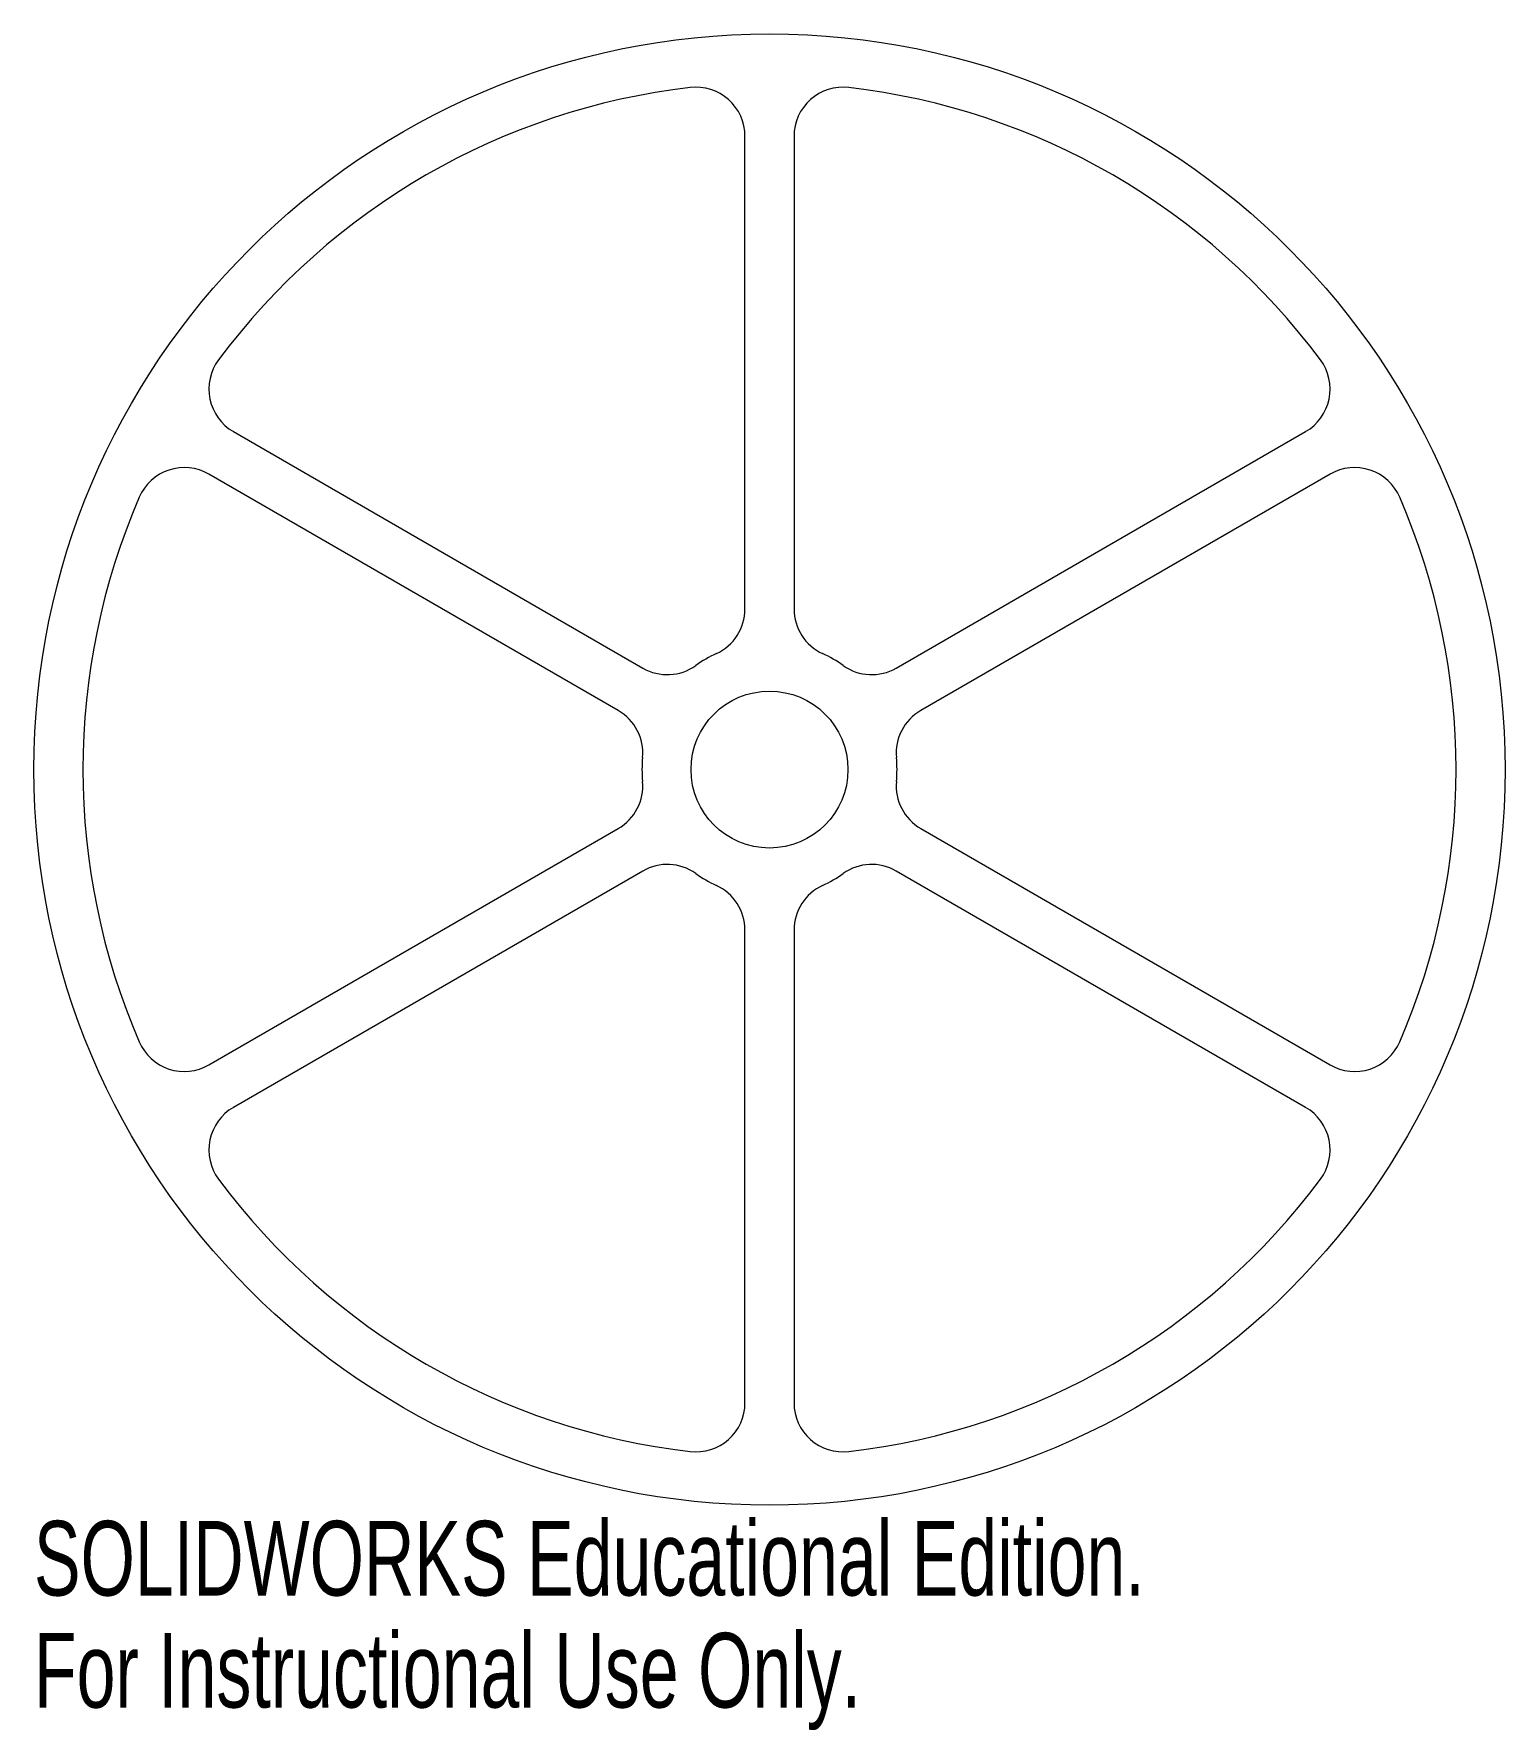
# Model space of a CAD drawing. Header units: inches. Extents: x -1.88 to 1.88, y -2.45 to 1.88.
import ezdxf

# ---------------------------------------------------------------- set-up
doc = ezdxf.new("R2010")
doc.units = ezdxf.units.IN
doc.header["$MEASUREMENT"] = 0
doc.styles.add('SLDTEXTSTYLE0', font='TXT', dxfattribs={"width": 0.7})

msp = doc.modelspace()

# ---------------------------------------------------------------- linework, layer by layer
at = {"color": 7, "linetype": 'Continuous', "lineweight": 15}
for p, q in [((-0.0625, 0.4091), (-0.0625, 1.6141)), ((0.0625, 1.6141), (0.0625, 0.4091)), ((-1.3666, 0.8612), (-0.323, 0.2587)), ((0.323, 0.2587), (1.3666, 0.8612)), ((-0.3855, 0.1504), (-1.4291, 0.7529)), ((1.4291, 0.7529), (0.3855, 0.1504)), ((-1.4291, -0.7529), (-0.3855, -0.1504)), ((0.3855, -0.1504), (1.4291, -0.7529)), ((-0.323, -0.2587), (-1.3666, -0.8612)), ((1.3666, -0.8612), (0.323, -0.2587)), ((-0.0625, -1.6141), (-0.0625, -0.4091)), ((0.0625, -0.4091), (0.0625, -1.6141))]:
    msp.add_line(p, q, dxfattribs=at)
for radius in [1.875, 0.2]:
    msp.add_circle((0, 0), radius, dxfattribs=at)
for centre, radius, start, end in [((0, 0), 1.75, 96.6258, 143.3742), ((-0.1875, 1.6141), 0.125, 0, 96.6258), ((0.1875, 1.6141), 0.125, 83.3742, 180), ((0, 0), 1.75, 36.6258, 83.3742), ((-1.3041, 0.9695), 0.125, 143.3742, 240), ((1.3041, 0.9695), 0.125, 300, 36.6258), ((-1.4916, 0.6447), 0.125, 60, 156.6258), ((1.4916, 0.6447), 0.125, 23.3742, 120), ((0, 0), 1.75, 156.6258, 203.3742), ((0, 0), 1.75, 336.6258, 23.3742), ((-0.1875, 0.4091), 0.125, 294.6243, 360), ((0.1875, 0.4091), 0.125, 180, 245.3757), ((-0.2605, 0.3669), 0.125, 240, 305.3757), ((0, 0), 0.325, 114.6243, 125.3757), ((0, 0), 0.325, 54.6243, 65.3757), ((0.2605, 0.3669), 0.125, 234.6243, 300), ((-0.448, 0.0422), 0.125, 354.6243, 60), ((0.448, 0.0422), 0.125, 120, 185.3757), ((0, 0), 0.325, 174.6243, 185.3757), ((0, 0), 0.325, 354.6243, 5.3757), ((-0.448, -0.0422), 0.125, 300, 5.3757), ((0.448, -0.0422), 0.125, 174.6243, 240), ((-0.2605, -0.3669), 0.125, 54.6243, 120), ((0.2605, -0.3669), 0.125, 60, 125.3757), ((0, 0), 0.325, 234.6243, 245.3757), ((-0.1875, -0.4091), 0.125, 0, 65.3757), ((0.1875, -0.4091), 0.125, 114.6243, 180), ((0, 0), 0.325, 294.6243, 305.3757), ((-1.4916, -0.6447), 0.125, 203.3742, 300), ((1.4916, -0.6447), 0.125, 240, 336.6258), ((-1.3041, -0.9695), 0.125, 120, 216.6258), ((1.3041, -0.9695), 0.125, 323.3742, 60), ((0, 0), 1.75, 216.6258, 263.3742), ((0, 0), 1.75, 276.6258, 323.3742), ((-0.1875, -1.6141), 0.125, 263.3742, 0), ((0.1875, -1.6141), 0.125, 180, 276.6258)]:
    msp.add_arc(centre, radius, start, end, dxfattribs=at)

# ---------------------------------------------------------------- texts
at = {"color": 7, "linetype": 'Continuous', "char_height": 0.1903, "attachment_point": 1, "style": 'SLDTEXTSTYLE0'}
for s, insert in [('SOLIDWORKS Educational Edition.', (-1.875, -1.9151)), ('For Instructional Use Only.', (-1.875, -2.2006))]:
    msp.add_mtext(s, dxfattribs=dict(at, insert=insert))

doc.saveas('drawing.dxf')
